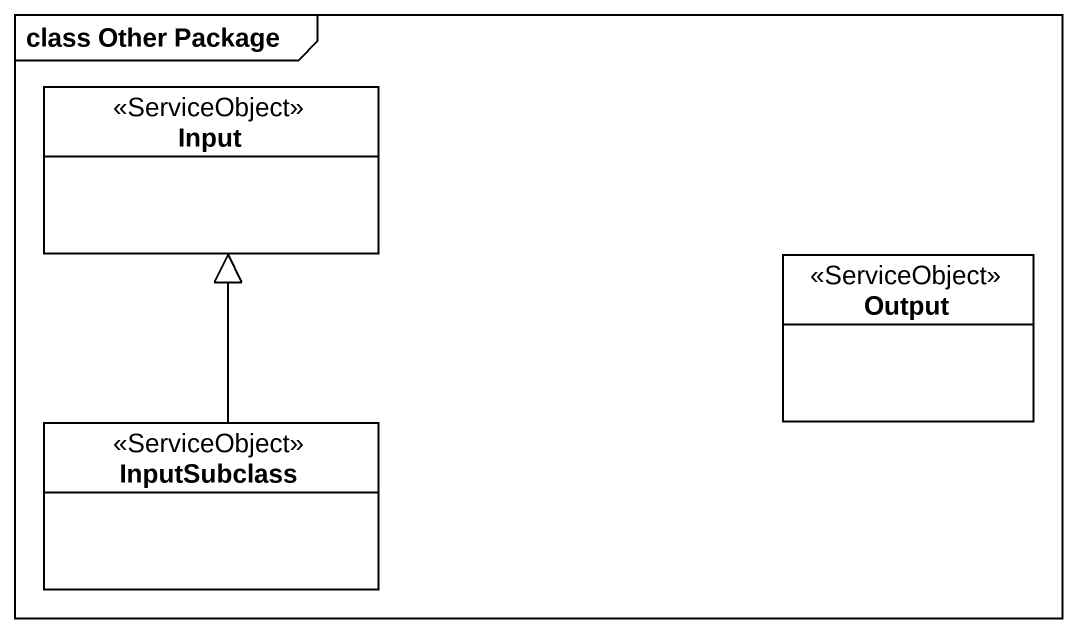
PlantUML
@startuml
mainframe class Other Package
hide circle
hide empty members
class Input <<ServiceObject>>
class Output <<ServiceObject>>
class InputSubclass <<ServiceObject>>
InputSubclass -up-|> Input
@enduml
